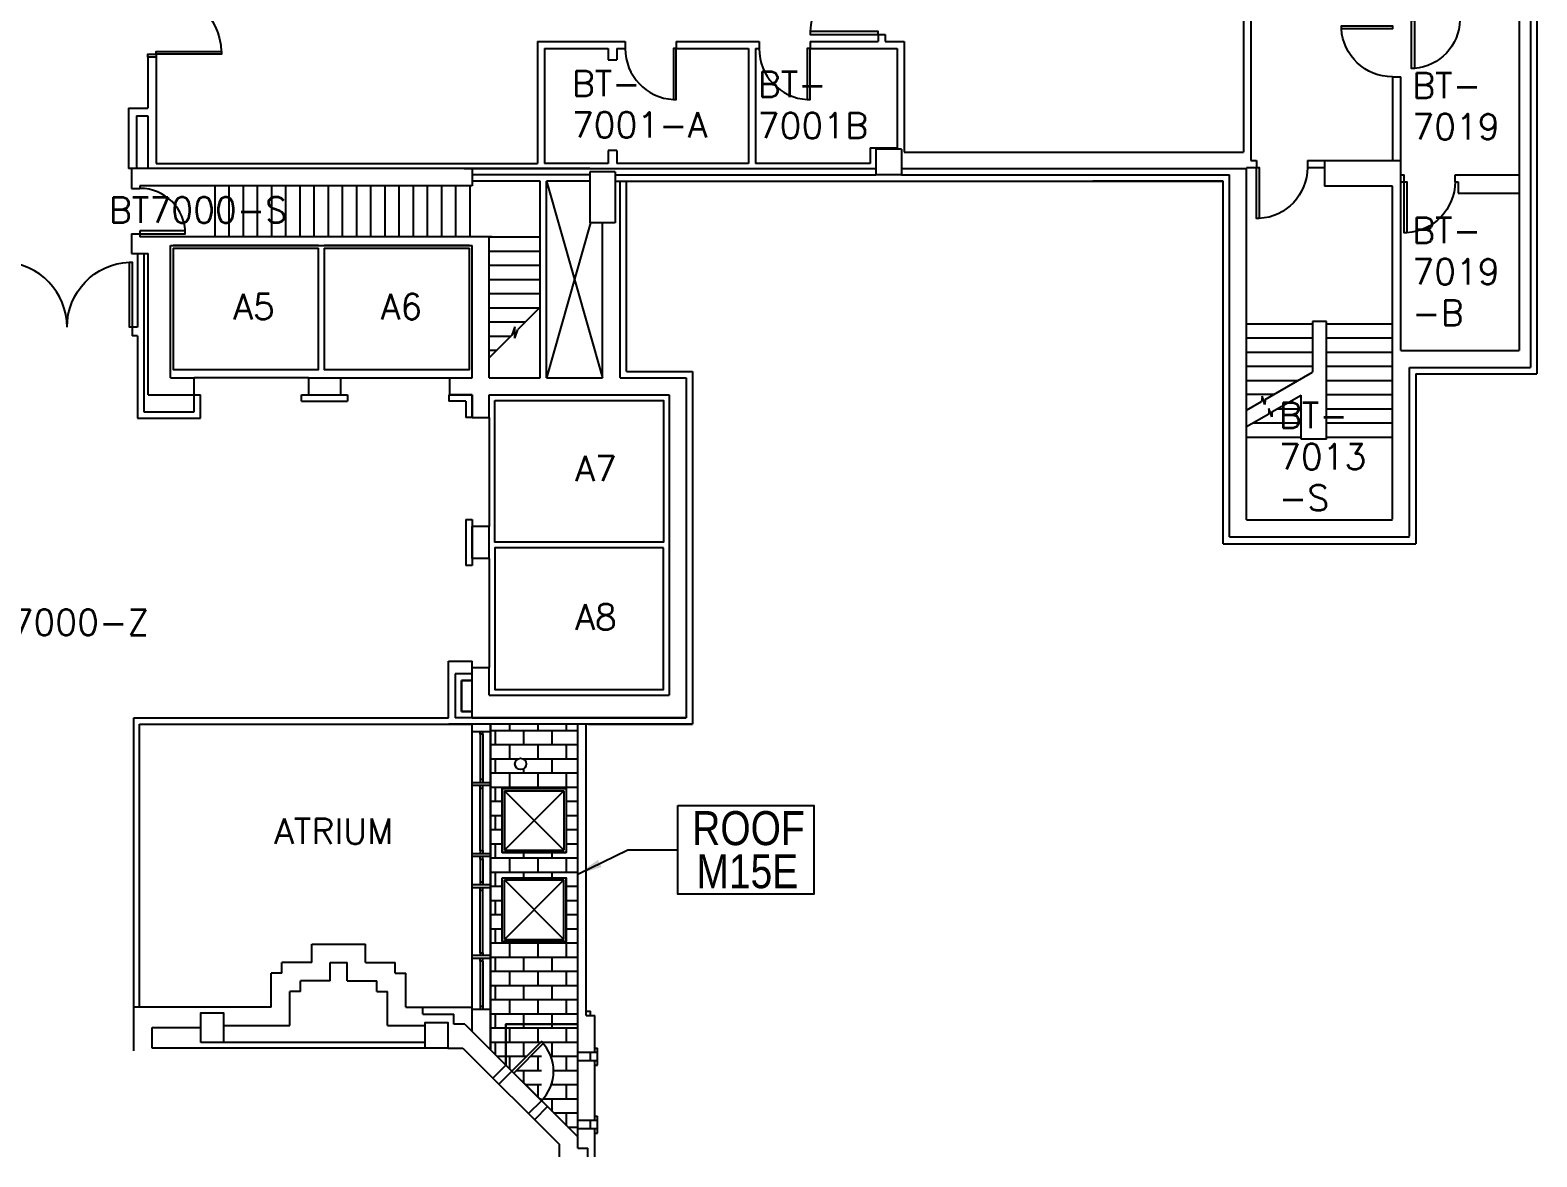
# Model space of a CAD drawing. Extents: x 3914 to 6119, y 18109 to 19582.
# Drawn here: x 4991 to 6055, y 18109 to 18904 of the extents above; entities that cross this region are included whole.
import ezdxf
from ezdxf.enums import TextEntityAlignment as Align

# ---------------------------------------------------------------- set-up
doc = ezdxf.new("R2010")
doc.units = 0
doc.header["$MEASUREMENT"] = 0
doc.layers.get('0').update_dxf_attribs({"linetype": 'CONTINUOUS'})
for name, color, linetype in [('ARDOOR', 7, 'CONTINUOUS'), ('ARROOMNO', 4, 'CONTINUOUS'), ('ARWALL', 7, 'CONTINUOUS'), ('COL', 14, 'CONTINUOUS'), ('EXDOOR', 8, 'CONTINUOUS'), ('EXROOF', 9, 'CONTINUOUS'), ('EXROOF_TEXT', 134, 'CONTINUOUS'), ('EXWALL', 8, 'CONTINUOUS'), ('EXWINDOW', 8, 'CONTINUOUS'), ('TXT', 4, 'CONTINUOUS')]:
    doc.layers.add(name, color=color, linetype=linetype)
doc.styles.add('ARIAL_NARROW', font='ARIALN.TTF', dxfattribs={"height": 17})
doc.styles.add('ROMANS', font='romans.shx', dxfattribs={"height": 18})
doc.dimstyles.get("Standard").update_dxf_attribs({"dimtxt": 0.18, "dimasz": 0.18, "dimexe": 0.18, "dimexo": 0.0625, "dimgap": 0.09, "dimtad": 0, "dimtih": 1, "dimtoh": 1, "dimdec": 4, "dimzin": 0, "dimtxsty": 'STANDARD', "dimcen": 0.09, "dimazin": 3, "dimtfac": 1, "dimtdec": 4, "dimtofl": 0, "dimtmove": 0, "dimatfit": 3, "dimtolj": 1, "dimtzin": 0})

# ---------------------------------------------------------------- blocks, each defined once
blk = doc.blocks.new('COL2')
for p, q in [((-0.5, -0.5), (-0.5, 0.5)), ((-0.5, 0.5), (0.5, 0.5)), ((0.5, -0.5), (0.5, 0.5)), ((-0.5, -0.5), (0.5, -0.5))]:
    blk.add_line(p, q)
blk = doc.blocks.new('A$C14A31CB8')
at = {"layer": 'ARDOOR'}
blk.add_lwpolyline([(0, 2), (0, 0), (32, 0), (32, 2)], close=True, dxfattribs=at)
blk.add_arc((0, 0), 32, 0, 90, dxfattribs=at)

msp = doc.modelspace()

# ---------------------------------------------------------------- hatches: boundary and pattern name
at = {"layer": 'EXROOF'}
h = msp.add_hatch(dxfattribs=at)
h.set_pattern_fill('AR-B816', color=256, scale=1.25, style=0)
h.paths.add_polyline_path([(5378, 18414.3), (5316.5, 18414.3), (5316.5, 18184.5), (5327.2, 18173.7), (5327.2, 18202.7), (5378, 18202.7)])
edge = h.paths.add_edge_path(flags=16)
edge.add_arc((5337.7, 18386.3), 4, 0, 360)
h.paths.add_polyline_path([(5324.7, 18368.9), (5369.7, 18368.9), (5369.7, 18323.9), (5324.7, 18323.9)], flags=16)
h.paths.add_polyline_path([(5324.7, 18305.9), (5369.7, 18305.9), (5369.7, 18260.9), (5324.7, 18260.9)], flags=16)
h = msp.add_hatch(dxfattribs=at)
h.set_pattern_fill('AR-B816', color=256, scale=1.25, style=0)
h.paths.add_polyline_path([(5378, 18123), (5378, 18202.7), (5327.2, 18202.7), (5327.2, 18173.7)])
edge = h.paths.add_edge_path(flags=16)
edge.add_arc((5331.5, 18169.5), 29.5, 315, 405)
edge.add_line((5352.3, 18190.3), (5331.5, 18169.5))
edge.add_line((5331.5, 18169.5), (5332.9, 18168.1))
edge.add_line((5332.9, 18168.1), (5353.7, 18188.9))
edge.add_line((5353.7, 18188.9), (5352.3, 18190.3))

# ---------------------------------------------------------------- linework, layer by layer
at = {"layer": 'ARDOOR', "flags": 128}
for points in [[(5590, 18949.2, 0.402069), (5542, 18903.2), (5542, 18903.2), (5542, 18901.2), (5590, 18901.2), (5590, 18903.2), (5542, 18903.2)], [(5080.5, 18933.2, -0.401544), (5126.4, 18889.2), (5126.5, 18889.2), (5126.5, 18887.2), (5080.5, 18887.2), (5080.5, 18889.2), (5126.5, 18889.2)], [(6000.5, 18911.3, -0.38862), (5968.5, 18877.3), (5968.5, 18877.3), (5966.5, 18877.3), (5966.5, 18911.3), (5968.5, 18911.3), (5968.5, 18877.3), (5966.5, 18877.3)], [(5953, 18871.3, -0.39805), (5917, 18905.3), (5917, 18907.3), (5953, 18907.3), (5953, 18905.3), (5917, 18905.3)], [(5411.5, 18891.2, 0.39805), (5445.5, 18855.3), (5447.5, 18855.2), (5447.5, 18891.2), (5445.5, 18891.2), (5445.5, 18855.3)], [(5506, 18891.2, 0.39805), (5540, 18855.3), (5542, 18855.2), (5542, 18891.2), (5540, 18891.2), (5540, 18855.3)], [(5893, 18807.2, -0.39805), (5859, 18771.3), (5857, 18771.2), (5857, 18807.2), (5859, 18807.2), (5859, 18771.3)], [(5997.2, 18797.2, -0.39805), (5963.2, 18761.3), (5961.2, 18761.2), (5961.2, 18797.2), (5963.2, 18797.2), (5963.2, 18761.3)], [(5017.5, 18694.6, 0.401544), (4973.5, 18740.5), (4973.5, 18740.6), (4971.5, 18740.6), (4971.5, 18694.6), (4973.5, 18694.6), (4973.5, 18740.6)], [(5017.5, 18694.6, -0.401544), (5061.5, 18740.5), (5061.5, 18740.6), (5063.5, 18740.6), (5063.5, 18694.6), (5061.5, 18694.6), (5061.5, 18740.6)]]:
    msp.add_lwpolyline(points, format="xyb", dxfattribs=at)
at = {"layer": 'ARDOOR'}
msp.add_lwpolyline([(5074.5, 18885.2), (5074.5, 18887.2), (5080.5, 18887.2), (5080.5, 18885.2)], dxfattribs=at)
at = {"layer": 'ARWALL'}
for p, q in [((5848, 18992.2), (5848, 18818.2)), ((5853, 18992.2), (5853, 18812.2)), ((5590, 18901.2), (5590, 18896.2)), ((5590, 18901.2), (5595, 18901.2)), ((5595, 18901.2), (5595, 18896.2)), ((5349.5, 18896.2), (5411.5, 18896.2)), ((5349.5, 18896.2), (5349.5, 18810.2)), ((5354.5, 18891.2), (5399.5, 18891.2)), ((5354.5, 18891.2), (5354.5, 18810.2)), ((5399.5, 18891.2), (5399.5, 18883.2)), ((5405.5, 18891.2), (5411.5, 18891.2)), ((5405.5, 18891.2), (5405.5, 18883.2)), ((5411.5, 18896.2), (5411.5, 18891.2)), ((5447.5, 18896.2), (5506, 18896.2)), ((5447.5, 18896.2), (5447.5, 18891.2)), ((5447.5, 18891.2), (5498.5, 18891.2)), ((5498.5, 18891.2), (5498.5, 18810.2)), ((5503.5, 18891.2), (5506, 18891.2)), ((5503.5, 18891.2), (5503.5, 18810.2)), ((5506, 18896.2), (5506, 18891.2)), ((5542, 18896.2), (5590, 18896.2)), ((5542, 18896.2), (5542, 18891.2)), ((5542, 18891.2), (5603.5, 18891.2)), ((5595, 18896.2), (5608.5, 18896.2)), ((5603.5, 18891.2), (5603.5, 18821.2)), ((5608.5, 18896.2), (5608.5, 18818.2)), ((5080.5, 18885.2), (5074.5, 18885.2)), ((5074.5, 18885.2), (5074.5, 18849.3)), ((5080.5, 18885.2), (5080.5, 18810.2)), ((5399.5, 18883.2), (5405.5, 18883.2)), ((5953, 18871.3), (5953, 18812.2)), ((5953, 18871.3), (5959, 18871.3)), ((5959, 18812.2), (5959, 18871.3)), ((5061, 18849.3), (5061, 18806.7)), ((5061, 18849.3), (5074.5, 18849.3)), ((5066.5, 18843.8), (5074.5, 18843.8)), ((5066.5, 18843.8), (5066.5, 18806.7)), ((5074.5, 18843.8), (5074.5, 18806.7)), ((5405.5, 18819.2), (5399.5, 18819.2)), ((5399.5, 18819.2), (5399.5, 18810.2)), ((5405.5, 18819.2), (5405.5, 18810.2)), ((5584.5, 18821.2), (5603.5, 18821.2)), ((5584.5, 18821.2), (5584.5, 18810.2)), ((5608.5, 18818.2), (5848, 18818.2)), ((5063, 18806.7), (5061, 18806.7)), ((5080.5, 18810.2), (5349.5, 18810.2)), ((5399.5, 18810.2), (5354.5, 18810.2)), ((5498.5, 18810.2), (5405.5, 18810.2)), ((5584.5, 18810.2), (5503.5, 18810.2)), ((5850, 18807.2), (5857, 18807.2)), ((5853, 18812.2), (5857, 18812.2)), ((5857, 18812.2), (5857, 18807.2)), ((5893, 18812.2), (5905, 18812.2)), ((5893, 18812.2), (5893, 18807.2)), ((5893, 18807.2), (5905, 18807.2)), ((5959, 18802.2), (5961.2, 18802.2)), ((5959, 18797.2), (5961.2, 18797.2)), ((5961.2, 18797.2), (5961.2, 18802.2)), ((5997.2, 18802.2), (6042.5, 18802.2)), ((5997.2, 18797.2), (5997.2, 18802.2)), ((5997.2, 18797.2), (5999.5, 18797.2)), ((5999.5, 18797.2), (5999.5, 18789.2)), ((5999.5, 18789.2), (6042.5, 18789.2)), ((5286.7, 18458.8), (5303.5, 18458.8)), ((5286.7, 18418.8), (5286.7, 18458.8)), ((5064.7, 18214.7), (5064.7, 18418.8)), ((5064.7, 18418.8), (5286.7, 18418.8)), ((5068.7, 18214.7), (5068.7, 18414.3)), ((5068.7, 18414.3), (5303.5, 18414.3))]:
    msp.add_line(p, q, dxfattribs=at)
at = {"layer": 'COL'}
for points in [[(5112, 18189.7), (5112, 18210.7), (5128, 18210.7), (5128, 18189.7)], [(5270.2, 18185.7), (5270.2, 18203.7), (5286.2, 18203.7), (5286.2, 18185.7)]]:
    msp.add_lwpolyline(points, close=True, dxfattribs=at)
at = {"layer": 'EXDOOR'}
msp.add_lwpolyline([(5352.3, 18148.6, 0.414214), (5352.3, 18190.3), (5331.5, 18169.5), (5332.9, 18168.1), (5353.7, 18188.9), (5352.3, 18190.3)], format="xyb", dxfattribs=at)
at = {"layer": 'EXROOF'}
for points in [[(5378, 18414.3), (5316.5, 18414.3), (5316.5, 18184.5), (5327.2, 18173.7), (5327.2, 18202.7), (5378, 18202.7), (5378, 18414.3)], [(5378, 18123), (5378, 18202.7), (5327.2, 18202.7), (5327.2, 18173.7), (5378, 18123)]]:
    msp.add_lwpolyline(points, dxfattribs=at)
for points in [[(5324.7, 18368.9), (5369.7, 18368.9), (5369.7, 18323.9), (5324.7, 18323.9)], [(5324.7, 18305.9), (5369.7, 18305.9), (5369.7, 18260.9), (5324.7, 18260.9)]]:
    msp.add_lwpolyline(points, close=True, dxfattribs=at)
at = {"layer": 'EXROOF', "const_width": 0.5}
msp.add_lwpolyline([(5327.2, 18173.7), (5327.2, 18202.7), (5378, 18202.7)], dxfattribs=at)
at = {"layer": 'EXROOF'}
msp.add_circle((5337.7, 18386.3), 4, dxfattribs=at)
at = {"layer": 'EXROOF_TEXT'}
msp.add_lwpolyline([(5448.7, 18357), (5544.7, 18357), (5544.7, 18294.4), (5448.7, 18294.4)], close=True, dxfattribs=at)
at = {"layer": 'EXWALL'}
for p, q in [((6050.5, 19054.7), (6050.5, 18666.2)), ((6055, 19050.2), (6055, 18661.7)), ((6042.5, 18911.3), (6042.5, 18678.2)), ((5386.5, 18806.7), (5063, 18806.7)), ((5063, 18806.7), (5063, 18792.6)), ((5297.8, 18806.7), (5588.5, 18806.7)), ((5303.5, 18806.7), (5303.5, 18794.3)), ((5606.5, 18806.7), (5850, 18806.7)), ((5850, 18558.7), (5850, 18806.7)), ((5905, 18812.2), (5959, 18812.2)), ((5905, 18812.2), (5905, 18794.2)), ((5959, 18678.2), (5959, 18812.2)), ((5063, 18792.6), (5069, 18792.6)), ((5303.5, 18794.3), (5069, 18794.3)), ((5069, 18794.3), (5069, 18792.6)), ((5122, 18758.3), (5122, 18794.3)), ((5132, 18758.3), (5132, 18794.3)), ((5142, 18758.3), (5142, 18794.3)), ((5152, 18758.3), (5152, 18794.3)), ((5162, 18758.3), (5162, 18794.3)), ((5172, 18758.3), (5172, 18794.3)), ((5182, 18758.3), (5182, 18794.3)), ((5192, 18758.3), (5192, 18794.3)), ((5202, 18758.3), (5202, 18794.3)), ((5212, 18758.3), (5212, 18794.3)), ((5222, 18758.3), (5222, 18794.3)), ((5232, 18758.3), (5232, 18794.3)), ((5242, 18758.3), (5242, 18794.3)), ((5252, 18758.3), (5252, 18794.3)), ((5262, 18758.3), (5262, 18794.3)), ((5272, 18758.3), (5272, 18794.3)), ((5282, 18758.3), (5282, 18794.3)), ((5292, 18758.3), (5292, 18794.3)), ((5302, 18758.3), (5302, 18794.3)), ((5386.5, 18802.2), (5303.5, 18802.2)), ((5351.5, 18797.7), (5303.5, 18797.7)), ((5386.5, 18797.7), (5356, 18797.7)), ((5356, 18797.7), (5395.5, 18658.8)), ((5404.5, 18802.2), (5588.5, 18802.2)), ((5404.5, 18797.7), (5833, 18797.7)), ((5408, 18658.8), (5408, 18797.7)), ((5412.5, 18663.3), (5412.5, 18797.7)), ((5606.5, 18802.2), (5838, 18802.2)), ((5833.5, 18797.7), (5741.6, 18797.7)), ((5833.5, 18541.7), (5833.5, 18797.7)), ((5838, 18546.7), (5838, 18802.2)), ((5953, 18794.2), (5905, 18794.2)), ((5953, 18678.2), (5953, 18794.2)), ((5063, 18760.6), (5063, 18746.6)), ((5063, 18760.6), (5069, 18760.6)), ((5069, 18760.6), (5069, 18758.3)), ((5387.1, 18768.3), (5356, 18658.8)), ((5395.5, 18658.8), (5395.5, 18768.3)), ((5317.5, 18758.3), (5069, 18758.3)), ((5090.5, 18752.3), (5303.5, 18752.3)), ((5090.5, 18658.8), (5090.5, 18752.3)), ((5092.5, 18750.3), (5195, 18750.3)), ((5199, 18750.3), (5301.5, 18750.3)), ((5303.5, 18658.8), (5303.5, 18752.3)), ((5315.5, 18658.8), (5315.5, 18758.3)), ((5315.5, 18758.3), (5351.5, 18758.3)), ((5063, 18746.6), (5074.7, 18746.6)), ((5067.2, 18746.6), (5067.2, 18694.6)), ((5071.7, 18746.6), (5071.7, 18634.8)), ((5074.7, 18646.8), (5074.7, 18746.6)), ((5315.5, 18748.3), (5351.5, 18748.3)), ((5315.5, 18738.3), (5351.5, 18738.3)), ((5315.5, 18728.3), (5351.5, 18728.3)), ((5315.5, 18718.3), (5351.5, 18718.3)), ((5315.5, 18708.3), (5351, 18708.3)), ((5351.5, 18708.8), (5335.6, 18692.9)), ((5315.5, 18698.3), (5341, 18698.3)), ((5850, 18697), (5896.5, 18697)), ((5906.5, 18698.5), (5896.5, 18698.5)), ((5896.5, 18698.5), (5896.5, 18662.8)), ((5906.5, 18615.5), (5906.5, 18698.5)), ((5906.5, 18697), (5953, 18697)), ((5067.2, 18694.6), (5063.5, 18694.6)), ((5063.5, 18694.6), (5063.5, 18688.6)), ((5067.2, 18688.6), (5063.5, 18688.6)), ((5067.2, 18688.6), (5067.2, 18630.3)), ((5331.4, 18688.9), (5315.5, 18672.9)), ((5315.5, 18688.3), (5330.9, 18688.3)), ((5333.5, 18694.8), (5331.4, 18688.9)), ((5333.5, 18686.8), (5333.5, 18694.8)), ((5333.5, 18686.8), (5335.6, 18692.9)), ((5850, 18687), (5896.5, 18687)), ((5906.5, 18687), (5953, 18687)), ((5315.5, 18678.3), (5320.9, 18678.3)), ((5850, 18677), (5896.5, 18677)), ((5906.5, 18677), (5953, 18677)), ((5953, 18559), (5953, 18678.2)), ((5959, 18678.2), (6042.5, 18678.2)), ((5090.5, 18658.8), (5090.5, 18664.8)), ((5850, 18667), (5896.5, 18667)), ((5906.5, 18667), (5953, 18667)), ((5965, 18547), (5965, 18666.2)), ((5965, 18666.2), (6050.5, 18666.2)), ((5090.5, 18658.8), (5107.2, 18658.8)), ((5107.2, 18646.8), (5107.2, 18658.8)), ((5188, 18658.8), (5107.2, 18658.8)), ((5188, 18658.8), (5210.5, 18658.8)), ((5188, 18658.8), (5188, 18646.8)), ((5188, 18658.8), (5188, 18646.8)), ((5210.5, 18658.8), (5210.5, 18646.8)), ((5210.5, 18658.8), (5287.5, 18658.8)), ((5287.5, 18658.8), (5287.5, 18646.8)), ((5287.5, 18658.8), (5303.5, 18658.8)), ((5315.5, 18658.8), (5351.5, 18658.8)), ((5356, 18658.8), (5395.5, 18658.8)), ((5408, 18658.8), (5454.5, 18658.8)), ((5412.5, 18663.3), (5459, 18663.3)), ((5454.5, 18658.8), (5454.5, 18418.8)), ((5459, 18663.3), (5459, 18414.3)), ((5850, 18657), (5886.3, 18657)), ((5863.1, 18643.5), (5896.5, 18662.8)), ((5906.5, 18657), (5953, 18657)), ((5969.5, 18661.7), (5969.5, 18541.7)), ((5969.5, 18661.7), (6055, 18661.7)), ((5074.7, 18646.8), (5107.2, 18646.8)), ((5107.2, 18646.8), (5111.7, 18646.8)), ((5107.2, 18634.8), (5107.2, 18646.8)), ((5111.7, 18630.3), (5111.7, 18646.8)), ((5183, 18646.8), (5215.5, 18646.8)), ((5188, 18646.8), (5210.5, 18646.8)), ((5287, 18646.8), (5287, 18642.3)), ((5287.5, 18646.8), (5303.5, 18646.8)), ((5303.5, 18630.8), (5303.5, 18646.8)), ((5303.5, 18646.8), (5303.5, 18630.8)), ((5315.5, 18630.8), (5315.5, 18646.8)), ((5315.5, 18646.8), (5442.5, 18646.8)), ((5442.5, 18646.8), (5442.5, 18434.8)), ((5869, 18647), (5850, 18647)), ((5861, 18646), (5860.7, 18642.2)), ((5863, 18640), (5861, 18646)), ((5863.1, 18643.5), (5863, 18640)), ((5868, 18634.8), (5888.5, 18646.7)), ((5888.5, 18615.5), (5888.5, 18646.7)), ((5906.5, 18647), (5953, 18647)), ((5071.7, 18634.8), (5107.2, 18634.8)), ((5183, 18642.3), (5215.5, 18642.3)), ((5299, 18642.3), (5299, 18630.8)), ((5850, 18636), (5860.7, 18642.2)), ((5850, 18624.5), (5865.7, 18633.5)), ((5865.9, 18637.3), (5865.7, 18633.5)), ((5867.9, 18631.3), (5865.9, 18637.3)), ((5868, 18634.8), (5867.9, 18631.3)), ((5871.7, 18637), (5888.5, 18637)), ((5906.5, 18637), (5953, 18637)), ((5067.2, 18630.3), (5111.7, 18630.3)), ((5303.5, 18630.8), (5315.5, 18630.8)), ((5315.5, 18630.8), (5315.5, 18553.8)), ((5854.3, 18627), (5888.5, 18627)), ((5906.5, 18627), (5953, 18627)), ((5850, 18617), (5888.5, 18617)), ((5906.5, 18615.5), (5888.5, 18615.5)), ((5906.5, 18617), (5953, 18617)), ((5299, 18558.8), (5299, 18526.3)), ((5303.5, 18558.8), (5303.5, 18526.3)), ((5850, 18558.7), (5953, 18558.7)), ((5315.5, 18553.8), (5303.5, 18553.8)), ((5303.5, 18531.3), (5303.5, 18553.8)), ((5315.5, 18531.3), (5315.5, 18553.8)), ((5833.5, 18541.7), (5969.5, 18541.7)), ((5838, 18546.7), (5965, 18546.7)), ((5315.5, 18531.3), (5303.5, 18531.3)), ((5315.5, 18531.3), (5315.5, 18454.3)), ((5303.5, 18454.3), (5303.5, 18458.8)), ((5303.5, 18418.8), (5303.5, 18454.3)), ((5303.5, 18454.3), (5315.5, 18454.3)), ((5315.5, 18434.8), (5315.5, 18454.3)), ((5291.5, 18449.8), (5291.5, 18418.8)), ((5296, 18445.3), (5296, 18423.3)), ((5296, 18423.3), (5296, 18445.3)), ((5296, 18445.3), (5303.5, 18445.3)), ((5315.5, 18434.8), (5442.5, 18434.8)), ((5296, 18423.3), (5303.5, 18423.3)), ((5303.5, 18418.8), (5372.5, 18418.8)), ((5303.5, 18197.5), (5303.5, 18414.3)), ((5316.5, 18184.5), (5316.5, 18414.3)), ((5372.5, 18418.8), (5454.5, 18418.8)), ((5378, 18202.7), (5378, 18414.3)), ((5384, 18214.7), (5384, 18414.3)), ((5385.5, 18414.3), (5459, 18414.3)), ((5324.7, 18368.9), (5324.7, 18323.9)), ((5368.2, 18367.4), (5326.2, 18325.4)), ((5326.2, 18367.4), (5368.2, 18325.4)), ((5326.2, 18367.4), (5326.2, 18325.4)), ((5368.2, 18367.4), (5368.2, 18325.4)), ((5369.7, 18368.9), (5369.7, 18323.9)), ((5324.7, 18260.9), (5324.7, 18305.9)), ((5368.2, 18304.4), (5326.2, 18262.4)), ((5326.2, 18304.4), (5368.2, 18262.4)), ((5326.2, 18262.4), (5326.2, 18304.4)), ((5368.2, 18262.4), (5368.2, 18304.4)), ((5369.7, 18260.9), (5369.7, 18305.9)), ((5190.2, 18246.2), (5190.2, 18259.2)), ((5190.2, 18259.2), (5228.2, 18259.2)), ((5228.2, 18246.2), (5228.2, 18259.2)), ((5169.2, 18238.7), (5169.2, 18246.2)), ((5190.2, 18246.2), (5169.2, 18246.2)), ((5203.2, 18246.2), (5215.2, 18246.2)), ((5203.2, 18233.2), (5203.2, 18246.2)), ((5215.2, 18233.2), (5215.2, 18246.2)), ((5228.2, 18246.2), (5249.2, 18246.2)), ((5249.2, 18238.7), (5249.2, 18246.2)), ((5161.7, 18214.7), (5161.7, 18238.7)), ((5169.2, 18238.7), (5161.7, 18238.7)), ((5203.2, 18233.2), (5182.2, 18233.2)), ((5182.2, 18225.7), (5182.2, 18233.2)), ((5215.2, 18233.2), (5236.2, 18233.2)), ((5236.2, 18225.7), (5236.2, 18233.2)), ((5249.2, 18238.7), (5256.7, 18238.7)), ((5256.7, 18214.7), (5256.7, 18238.7)), ((5182.2, 18225.7), (5174.7, 18225.7)), ((5174.7, 18201.7), (5174.7, 18225.7)), ((5236.2, 18225.7), (5243.7, 18225.7)), ((5243.7, 18201.7), (5243.7, 18225.7)), ((5064.7, 18183.8), (5064.7, 18214.7)), ((5161.7, 18214.7), (5064.7, 18214.7)), ((5256.7, 18214.7), (5303.5, 18214.7)), ((5268.7, 18209.7), (5268.7, 18214.7)), ((5268.7, 18209.7), (5290.5, 18209.7)), ((5290.5, 18202.7), (5290.5, 18209.7)), ((5384, 18208.7), (5384, 18214.7)), ((5384, 18211.7), (5387, 18211.7)), ((5384, 18208.7), (5390, 18208.7)), ((5387, 18208.7), (5387, 18211.7)), ((5390, 18182.7), (5390, 18208.7)), ((5077.7, 18185.7), (5077.7, 18200.2)), ((5077.7, 18200.2), (5112, 18200.2)), ((5128, 18201.7), (5174.7, 18201.7)), ((5243.7, 18201.7), (5270.2, 18201.7)), ((5298.2, 18202.7), (5290.5, 18202.7)), ((5298.2, 18202.7), (5378, 18123)), ((5327.2, 18202.7), (5378, 18202.7)), ((5327.2, 18173.7), (5327.2, 18202.7)), ((5378, 18115.2), (5378, 18202.7)), ((5378, 18123), (5378, 18202.7)), ((5270.2, 18189.7), (5128, 18189.7)), ((5270.2, 18185.7), (5077.7, 18185.7)), ((5286.2, 18185.7), (5296.8, 18185.7)), ((5296.8, 18185.7), (5365, 18117.6)), ((5392, 18182.7), (5378, 18182.7)), ((5392, 18176.7), (5378, 18176.7)), ((5387, 18176.7), (5387, 18182.7)), ((5390, 18185.7), (5392, 18185.7)), ((5390, 18134.7), (5390, 18176.7)), ((5392, 18173.7), (5392, 18185.7)), ((5327.2, 18173.7), (5318, 18164.5)), ((5331.5, 18169.5), (5322.3, 18160.3)), ((5390, 18173.7), (5392, 18173.7)), ((5352.3, 18148.6), (5343.1, 18139.4)), ((5356.6, 18144.4), (5347.4, 18135.2)), ((5392, 18134.7), (5378, 18134.7)), ((5387, 18128.7), (5387, 18134.7)), ((5390, 18137.7), (5392, 18137.7)), ((5392, 18125.7), (5392, 18137.7)), ((5392, 18128.7), (5378, 18128.7)), ((5390, 18109), (5390, 18128.7)), ((5390, 18125.7), (5392, 18125.7)), ((5365, 18109), (5365, 18117.6)), ((5378, 18115.2), (5385, 18115.2)), ((5385, 18109), (5385, 18115.2))]:
    msp.add_line(p, q, dxfattribs=at)
at = {"layer": 'EXWALL', "linetype": 'CONTINUOUS'}
for p, q in [((5351.5, 18658.8), (5351.5, 18797.7)), ((5356, 18658.8), (5356, 18797.7)), ((5183, 18642.3), (5183, 18646.8)), ((5215.5, 18646.8), (5215.5, 18642.3)), ((5303.5, 18646.8), (5287, 18646.8)), ((5299, 18642.3), (5287, 18642.3)), ((5303.5, 18630.8), (5299, 18630.8)), ((5299, 18558.8), (5303.5, 18558.8)), ((5303.5, 18526.3), (5299, 18526.3)), ((5303.5, 18454.3), (5303.5, 18454.3)), ((5303.5, 18449.8), (5291.5, 18449.8)), ((5303.5, 18445.3), (5296, 18445.3)), ((5303.5, 18423.3), (5296, 18423.3)), ((5459, 18414.3), (5287, 18414.3)), ((5454.5, 18418.8), (5291.5, 18418.8)), ((5324.7, 18368.9), (5369.7, 18368.9)), ((5326.2, 18367.4), (5368.2, 18367.4)), ((5326.2, 18325.4), (5368.2, 18325.4)), ((5324.7, 18323.9), (5369.7, 18323.9)), ((5324.7, 18305.9), (5369.7, 18305.9)), ((5326.2, 18304.4), (5368.2, 18304.4)), ((5324.7, 18260.9), (5369.7, 18260.9)), ((5326.2, 18262.4), (5368.2, 18262.4))]:
    msp.add_line(p, q, dxfattribs=at)
at = {"layer": 'EXWALL'}
for points in [[(5195, 18752.3), (5092.5, 18752.3)], [(5092.5, 18750.3), (5092.5, 18664.8), (5195, 18664.8), (5195, 18750.3)], [(5301.5, 18752.3), (5199, 18752.3)], [(5199, 18750.3), (5199, 18664.8), (5301.5, 18664.8), (5301.5, 18750.3)]]:
    msp.add_lwpolyline(points, dxfattribs=at)
for points in [[(5319.5, 18642.8), (5438.5, 18642.8), (5438.5, 18542.8), (5319.5, 18542.8)], [(5438.5, 18538.8), (5319.5, 18538.8), (5319.5, 18438.8), (5438.5, 18438.8)]]:
    msp.add_lwpolyline(points, close=True, dxfattribs=at)
at = {"layer": 'EXWINDOW'}
for p, q in [((5303.5, 18409.3), (5316.5, 18409.3)), ((5309, 18407.3), (5309, 18409.3)), ((5311, 18407.3), (5311, 18409.3)), ((5311, 18407.3), (5309, 18407.3)), ((5309, 18407.3), (5309, 18375.3)), ((5311, 18407.3), (5311, 18375.3)), ((5303.5, 18373.3), (5316.5, 18373.3)), ((5303.5, 18371.3), (5316.5, 18371.3)), ((5311, 18375.3), (5309, 18375.3)), ((5309, 18375.3), (5309, 18373.3)), ((5309, 18369.3), (5309, 18371.3)), ((5309, 18325.1), (5309, 18369.3)), ((5309, 18369.3), (5311, 18369.3)), ((5311, 18375.3), (5311, 18373.3)), ((5311, 18369.3), (5311, 18371.3)), ((5311, 18325.1), (5311, 18369.3)), ((5309, 18325.1), (5309, 18323.1)), ((5311, 18325.1), (5311, 18323.1)), ((5309, 18319.1), (5309, 18321.1)), ((5309, 18319.1), (5309, 18303.1)), ((5311, 18319.1), (5311, 18321.1)), ((5311, 18319.1), (5311, 18303.1)), ((5309, 18303.1), (5309, 18301.1)), ((5311, 18303.1), (5311, 18301.1)), ((5309, 18297.1), (5309, 18299.1)), ((5309, 18253), (5309, 18297.1)), ((5309, 18297.1), (5311, 18297.1)), ((5311, 18297.1), (5311, 18299.1)), ((5311, 18253), (5311, 18297.1)), ((5316.5, 18251), (5303.5, 18251)), ((5309, 18253), (5309, 18251)), ((5311, 18253), (5311, 18251)), ((5316.5, 18249), (5303.5, 18249)), ((5309, 18247), (5309, 18249)), ((5309, 18247), (5309, 18215)), ((5311, 18247), (5309, 18247)), ((5311, 18247), (5311, 18249)), ((5311, 18247), (5311, 18215)), ((5316.5, 18213), (5303.5, 18213)), ((5309, 18215), (5309, 18213)), ((5311, 18215), (5309, 18215)), ((5311, 18215), (5311, 18213))]:
    msp.add_line(p, q, dxfattribs=at)
at = {"layer": 'EXWINDOW', "linetype": 'CONTINUOUS'}
for p, q in [((5309, 18325.1), (5311, 18325.1)), ((5303.5, 18323.1), (5316.5, 18323.1)), ((5303.5, 18321.1), (5316.5, 18321.1)), ((5309, 18319.1), (5311, 18319.1)), ((5309, 18303.1), (5311, 18303.1)), ((5303.5, 18301.1), (5316.5, 18301.1)), ((5303.5, 18299.1), (5316.5, 18299.1)), ((5309, 18253), (5311, 18253))]:
    msp.add_line(p, q, dxfattribs=at)
at = {"layer": 'EXWINDOW'}
for points in [[(5324.7, 18368.9), (5369.7, 18368.9), (5369.7, 18323.9), (5324.7, 18323.9)], [(5324.7, 18305.9), (5369.7, 18305.9), (5369.7, 18260.9), (5324.7, 18260.9)]]:
    msp.add_lwpolyline(points, close=True, dxfattribs=at)

# ---------------------------------------------------------------- block references
at = {"layer": 'ARDOOR'}
msp.add_blockref('A$C14A31CB8', (5069, 18760.6), dxfattribs=at)
at = {"layer": 'COL', "xscale": 18, "zscale": 18, "rotation": 180}
for p, yscale in [((5597.5, 18811.2), 18), ((5395.5, 18786.3), 36)]:
    msp.add_blockref('COL2', p, dxfattribs=dict(at, yscale=yscale))

# ---------------------------------------------------------------- texts
at = {"layer": 'ARROOMNO', "style": 'ROMANS'}
for s, p in [('BT-', (5373.8, 18857.6)), ('BT-', (5505, 18857)), ('BT-', (5967, 18856.2)), ('7001-A', (5373.8, 18828.4)), ('7001B', (5505, 18827.9)), ('7019', (5967, 18827.1)), ('BT7000-S', (5047.1, 18768.3)), ('BT-', (5967, 18754)), ('7019', (5967, 18724.8)), ('A5', (5134.8, 18700.1)), ('A6', (5238.9, 18700.1)), ('-B', (5967, 18695.7)), ('BT-', (5872.9, 18623.4)), ('7013', (5872.9, 18594.2)), ('A7', (5376.2, 18585.8)), ('-S', (5872.9, 18565.1)), ('BT7000-Z', (4949.8, 18477.3)), ('A8', (5376.2, 18481))]:
    msp.add_text(s, height=18, dxfattribs=at).set_placement(p)
at = {"layer": 'EXROOF_TEXT', "style": 'ARIAL_NARROW'}
for s, p in [('ROOF', (5498.5, 18329)), ('M15E', (5497.7, 18298.6))]:
    msp.add_text(s, height=24, dxfattribs=at).set_placement(p, align=Align.CENTER)
at = {"layer": 'TXT', "style": 'ROMANS'}
msp.add_text('ATRIUM', height=18, dxfattribs=at).set_placement((5205.8, 18329.8), align=Align.CENTER)

# ---------------------------------------------------------------- leaders
at = {"layer": 'EXROOF_TEXT'}
msp.add_leader([(5378, 18308.5), (5413.4, 18325.7), (5448.8, 18325.7)], dimstyle='STANDARD', override={"dimscale": 96, "dimgap": 0.09, "dimtad": 0}, dxfattribs=at)

doc.saveas('drawing.dxf')
